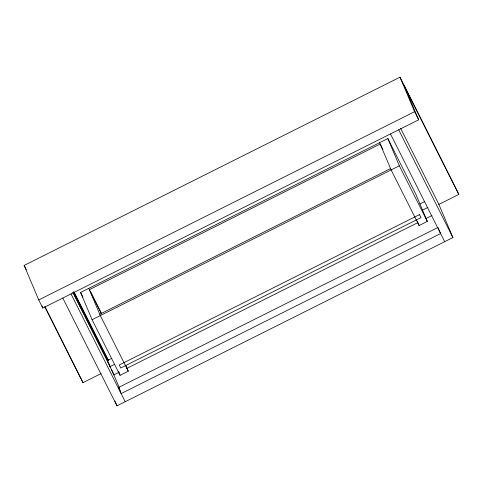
<?xml version="1.0" encoding="UTF-8"?>
<svg xmlns="http://www.w3.org/2000/svg" width="483" height="483" viewBox="0 0 483 483"><rect width="100%" height="100%" fill="white"/><g stroke="black" fill="none" stroke-linecap="round" stroke-linejoin="round"><path stroke-width="0.72" d="M404.078 85.286L418.67 119.802L42.818 308.057L38.743 299.943L24.15 265.427L399.996 77.171L458.85 194.395L438.715 204.484M38.743 299.943L414.589 111.694L399.996 77.171M125.695 365.076L128.285 371.204L120.068 375.321L92.09 319.698L80.576 292.463L387.837 138.567L415.809 194.196L427.322 221.425L419.099 225.543L391.121 169.919L379.614 142.684M99.746 314.24L390.554 168.579M92.09 319.698L399.344 165.802L387.837 138.567M111.911 358.247L107.19 360.614L113.867 374.862L119.259 372.158M419.92 203.971L424.642 201.61M109.786 366.748L114.501 364.387M422.516 210.111L427.908 207.406M44.72 306.536L83.004 382.651L101.122 373.576M126.673 368.444L417.837 222.609M425.921 218.558L431.989 215.521M118.54 387.463L438.009 227.445L440.605 233.585L121.136 393.597L118.54 387.463L120.424 391.206M62.79 298.059L116.989 405.829L452.909 237.576L438.884 204.4L400.6 128.285M404.645 86.626L458.85 194.395M414.589 111.694L418.67 119.802M398.704 129.806L452.909 237.576M390.481 133.924L444.686 241.693M399.344 165.802L427.322 221.425M382.886 149.404L380.181 144.031L89.367 289.691L101.539 313.89M90.484 291.696L101.647 313.89M128.285 371.204L100.313 315.58L88.8 288.345M80.576 292.463L82.937 297.16M74.147 292.33L108.506 360.638M73.706 291.66L108.397 360.644M73.018 292.42L108.929 363.82M72.909 292.42L110.51 367.183M71.007 293.936L125.212 401.711M24.15 265.427L26.348 269.792M45.167 307.212L83.004 382.651M417.372 221.462L419.099 225.543M118.341 371.24L120.068 375.321M111.561 369.404L119.367 387.885M114.948 400.993L116.989 405.829M41.943 305.987L42.818 308.057M419.486 214.615L119.277 364.985L120.792 367.998L421.001 217.628L419.486 214.615"/></g></svg>
